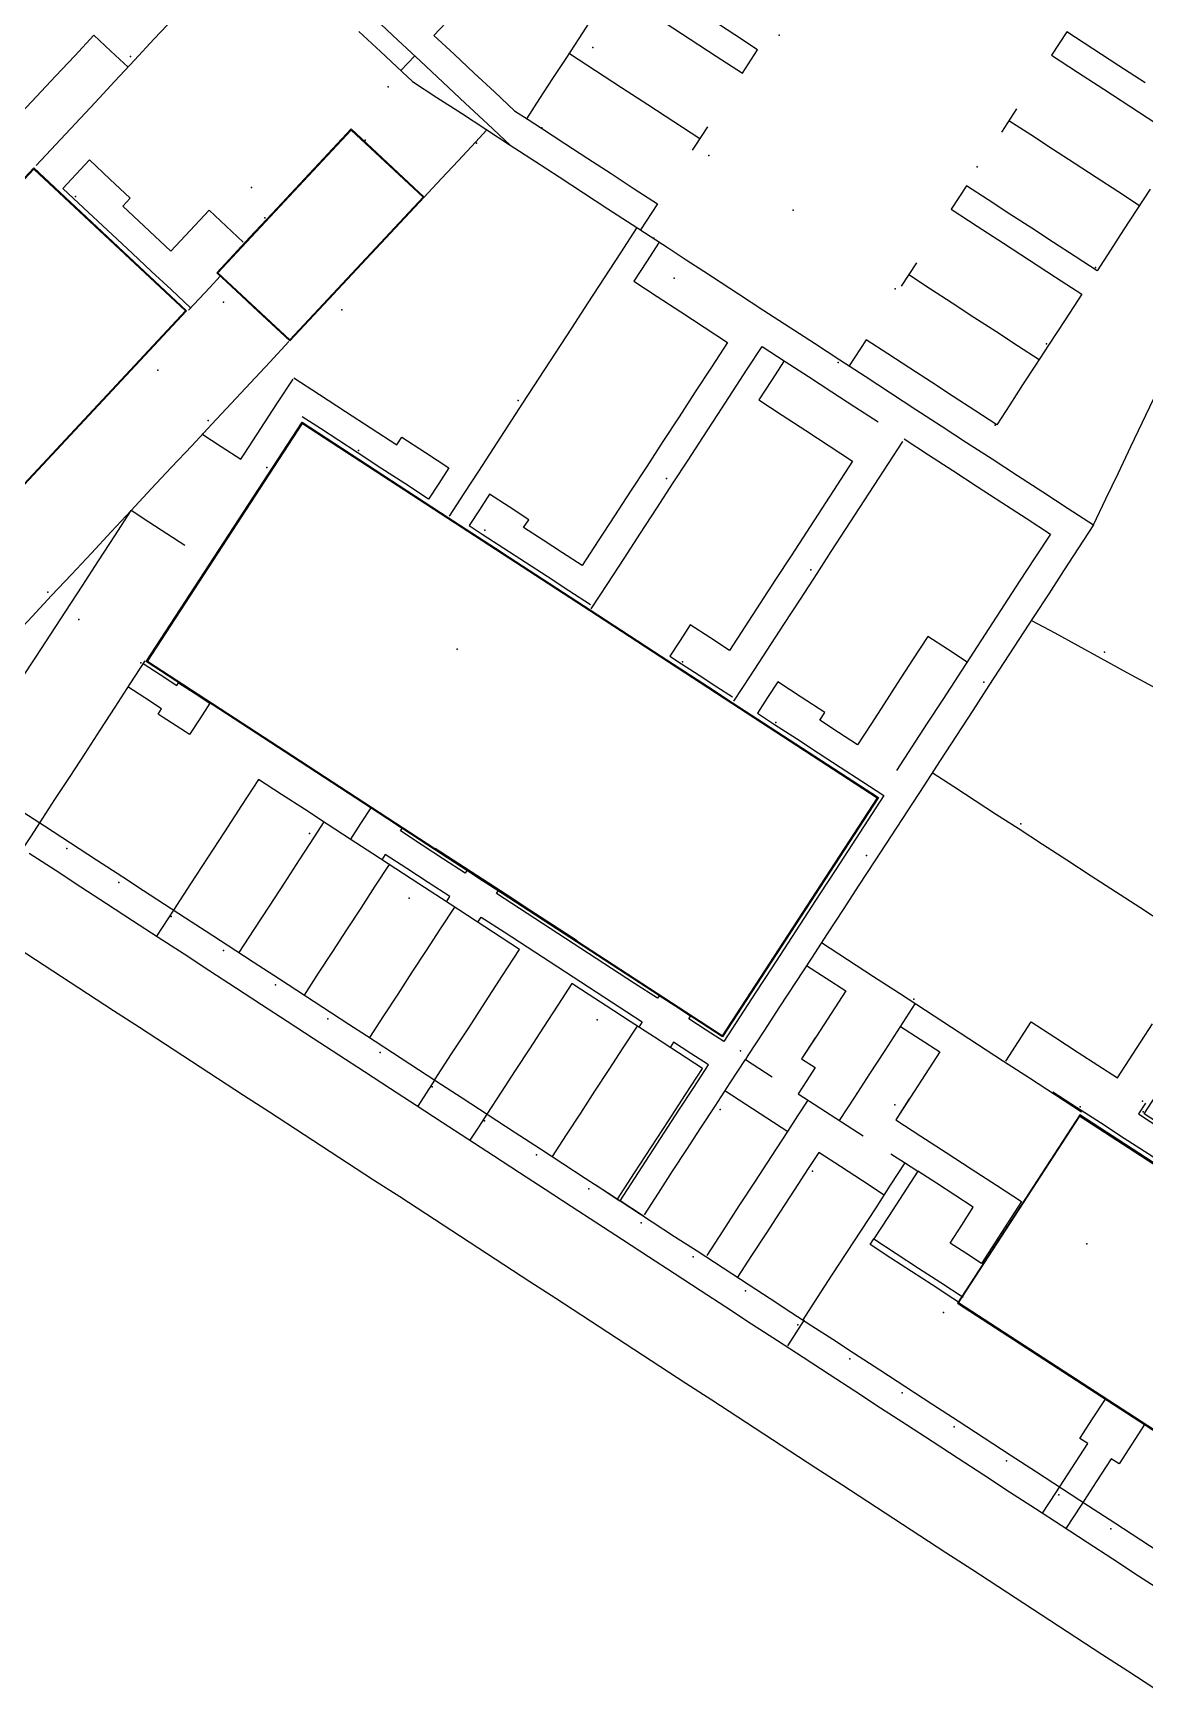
# Model space of a CAD drawing. Extents: x 0 to 368707, y -1 to 358204.
# Drawn here: x 368353 to 368388.7, y 357670.7 to 357723.8 of the extents above; entities that cross this region are included whole.
import ezdxf

# ---------------------------------------------------------------- set-up
doc = ezdxf.new("R2010")
doc.units = 0
doc.header["$MEASUREMENT"] = 0
for name, color, linetype in [('3D_LINES', 3, 'Continuous'), ('3D_Points', 1, 'Continuous'), ('PLOTS EXTERNAL LEVEL', 6, 'Continuous'), ('PLOTS FFL', 5, 'Continuous')]:
    doc.layers.add(name, color=color, linetype=linetype)

msp = doc.modelspace()

# ---------------------------------------------------------------- linework, layer by layer
at = {"layer": '3D_LINES'}
for points in [[(368371.845, 357730.141, 53.913), (368371.221, 357729.474, 53.92), (368370.597, 357728.806, 53.91), (368369.973, 357728.139, 53.949), (368369.349, 357727.471, 53.965), (368368.769, 357726.851, 53.959), (368368.189, 357726.231, 53.991), (368367.609, 357725.61, 54), (368367.03, 357724.99, 53.986), (368366.45, 357724.37, 54.044), (368365.87, 357723.75, 54.058)], [(368353.096, 357719.572, 54.246), (368353.728, 357720.248, 54.198), (368354.36, 357720.924, 54.167), (368354.992, 357721.6, 54.177), (368355.624, 357722.276, 54.179), (368356.256, 357722.951, 54.053), (368356.893, 357723.633, 54.03), (368357.53, 357724.315, 53.994), (368358.168, 357724.996, 54.024), (368358.805, 357725.678, 54.006), (368359.442, 357726.359, 54.007), (368360.079, 357727.041, 53.97)], [(368356.05, 357722.731, 54.04), (368355.502, 357723.243, 54.003), (368354.954, 357723.756, 54.004), (368354.34, 357723.098, 54.05), (368353.725, 357722.441, 54.071), (368353.11, 357721.783, 54.087), (368352.496, 357721.126, 54.079), (368351.889, 357721.693, 54.073), (368351.282, 357722.261, 54.075), (368350.675, 357722.828, 54.027), (368350.88, 357723.047, 54.028), (368350.222, 357723.662, 54.028), (368349.565, 357724.277, 54.031)], [(368368.32, 357720.227, 54.151), (368367.598, 357720.901, 54.147), (368366.877, 357721.576, 54.145), (368366.156, 357722.25, 54.106), (368365.434, 357722.925, 54.055), (368364.713, 357723.599, 54.045), (368363.991, 357724.273, 54.028)], [(368368.852, 357721.073, 54.153), (368369.272, 357721.718, 54.137), (368369.692, 357722.363, 54.143), (368370.112, 357723.007, 54.085), (368370.532, 357723.652, 54.053), (368371.057, 357724.457, 54.028)], [(368373.257, 357724.171, 54.009), (368374.095, 357723.625, 53.98), (368374.933, 357723.08, 53.841), (368375.771, 357722.534, 53.854), (368376.262, 357723.288, 53.813), (368375.526, 357723.768, 53.859), (368374.79, 357724.247, 53.905)], [(368363.464, 357723.876, 54.053), (368364.158, 357723.227, 54.138), (368364.853, 357722.579, 54.179), (368365.183, 357722.27, 54.155), (368365.967, 357721.759, 54.12), (368366.75, 357721.249, 54.143), (368367.534, 357720.739, 54.143), (368368.318, 357720.228, 54.152), (368369.101, 357719.718, 54.138), (368369.885, 357719.208, 54.118), (368370.669, 357718.697, 54.059), (368371.452, 357718.187, 54.012), (368372.236, 357717.677, 53.987), (368372.813, 357717.301, 53.991), (368373.391, 357716.925, 53.983), (368373.968, 357716.548, 53.976), (368374.529, 357716.183, 53.972), (368375.091, 357715.818, 53.966), (368375.652, 357715.452, 53.925), (368376.464, 357714.924, 53.798), (368377.276, 357714.395, 53.771), (368378.087, 357713.866, 53.775), (368378.899, 357713.337, 53.775), (368379.714, 357712.807, 53.776), (368380.528, 357712.277, 53.793), (368381.342, 357711.746, 53.927), (368382.156, 357711.216, 53.948), (368382.971, 357710.686, 53.973), (368383.785, 357710.156, 53.984), (368384.599, 357709.625, 54.116), (368385.413, 357709.095, 54.118), (368386.228, 357708.565, 54.194), (368387.042, 357708.035, 54.399), (368387.442, 357708.873, 54.22), (368387.841, 357709.711, 54.16), (368388.241, 357710.549, 54.409), (368388.603, 357711.309, 54.397), (368388.965, 357712.069, 54.402)], [(368365.87, 357723.75, 54.057), (368366.517, 357723.144, 54.053), (368367.164, 357722.539, 54.052), (368367.811, 357721.934, 54.131), (368368.459, 357721.329, 54.146), (368368.891, 357721.047, 54.154), (368369.323, 357720.766, 54.138), (368370.067, 357720.282, 54.135), (368370.811, 357719.797, 54.072), (368371.555, 357719.313, 54.033), (368372.299, 357718.828, 53.975), (368373.042, 357718.344, 53.992), (368372.497, 357717.506, 53.99)], [(368388.699, 357722.23, 53.59), (368387.861, 357722.775, 53.584), (368387.023, 357723.321, 53.582), (368386.185, 357723.867, 53.551), (368385.694, 357723.112, 53.554), (368386.532, 357722.567, 53.57), (368387.37, 357722.021, 53.57), (368388.208, 357721.475, 53.61), (368389.046, 357720.93, 53.637)], [(368370.217, 357723.168, 54.084), (368371.055, 357722.622, 54.117), (368371.893, 357722.076, 54.112), (368372.731, 357721.53, 54.039), (368373.569, 357720.985, 54.016), (368374.407, 357720.439, 53.962)], [(368365.255, 357723.092, 54.059), (368364.811, 357722.617, 54.179)], [(368384.576, 357721.395, 53.575), (368384.085, 357720.64, 53.582)], [(368361.24, 357713.943, 54.284), (368361.877, 357714.625, 54.278), (368362.514, 357715.307, 54.265), (368363.122, 357715.957, 54.268), (368363.73, 357716.607, 54.258), (368364.338, 357717.258, 54.245), (368364.946, 357717.908, 54.186), (368365.554, 357718.558, 54.224), (368364.914, 357719.157, 54.182), (368364.273, 357719.756, 54.184), (368363.632, 357720.355, 54.188), (368363.213, 357720.747, 54.167), (368362.534, 357720.021, 54.17), (368361.856, 357719.295, 54.219), (368361.177, 357718.569, 54.233), (368360.498, 357717.843, 54.254), (368359.965, 357717.273, 54.261), (368359.432, 357716.703, 54.263), (368358.899, 357716.132, 54.262)], [(368365.554, 357718.558, 54.224), (368366.104, 357719.146, 54.211), (368366.654, 357719.734, 54.15), (368367.204, 357720.322, 54.156), (368367.571, 357720.715, 54.144)], [(368374.652, 357720.816, 53.923), (368374.243, 357720.188, 53.963), (368374.161, 357720.062, 53.959)], [(368384.33, 357721.017, 53.578), (368385.028, 357720.563, 53.583), (368385.727, 357720.108, 53.64), (368386.425, 357719.653, 53.66), (368387.123, 357719.198, 53.681), (368387.822, 357718.744, 53.711), (368388.52, 357718.289, 53.697)], [(368359.75, 357717.116, 54.262), (368359.202, 357717.628, 54.258), (368358.654, 357718.14, 54.234), (368358.04, 357717.483, 54.252), (368357.425, 357716.825, 54.273), (368356.911, 357717.306, 54.221), (368356.398, 357717.786, 54.231), (368355.884, 357718.266, 54.246), (368356.123, 357718.522, 54.242), (368355.466, 357719.136, 54.228), (368354.808, 357719.751, 54.213), (368354.381, 357719.295, 54.219), (368353.955, 357718.838, 54.259), (368354.302, 357718.513, 54.242), (368354.928, 357717.928, 54.179), (368355.554, 357717.343, 54.243), (368356.179, 357716.758, 54.264), (368356.805, 357716.173, 54.274), (368357.43, 357715.589, 54.263), (368358.056, 357715.004, 54.261)], [(368388.864, 357718.818, 53.685), (368388.437, 357718.162, 53.696), (368388.01, 357717.506, 53.817), (368387.583, 357716.85, 53.825), (368387.156, 357716.194, 53.815), (368386.457, 357716.649, 53.851), (368385.759, 357717.104, 53.833), (368385.061, 357717.558, 53.811), (368384.362, 357718.013, 53.661), (368383.664, 357718.468, 53.638), (368382.966, 357718.923, 53.652), (368382.475, 357718.168, 53.658), (368383.313, 357717.623, 53.642), (368384.151, 357717.077, 53.661), (368384.989, 357716.531, 53.839), (368385.827, 357715.986, 53.862), (368386.665, 357715.44, 53.879), (368386.132, 357714.623, 53.944), (368385.6, 357713.805, 53.966), (368385.184, 357713.166, 53.969), (368384.768, 357712.528, 53.968), (368384.352, 357711.889, 53.991), (368383.936, 357711.25, 53.994), (368383.238, 357711.705, 53.972), (368382.539, 357712.159, 53.966), (368381.841, 357712.614, 53.905), (368381.143, 357713.069, 53.777), (368380.444, 357713.524, 53.774), (368379.746, 357713.978, 53.765), (368379.2, 357713.141, 53.756)], [(368372.388, 357717.578, 53.988), (368371.863, 357716.773, 53.989), (368371.339, 357715.967, 54.016), (368370.815, 357715.162, 54.024), (368370.29, 357714.357, 54.044), (368369.766, 357713.552, 54.06), (368369.242, 357712.747, 54.136), (368368.717, 357711.941, 54.143), (368368.245, 357711.217, 54.171), (368367.774, 357710.492, 54.167), (368367.302, 357709.767, 54.166), (368366.83, 357709.043, 54.163), (368366.358, 357708.318, 54.161)], [(368373.101, 357717.113, 53.989), (368372.692, 357716.485, 53.984), (368372.282, 357715.856, 53.992), (368373.036, 357715.365, 53.991), (368373.791, 357714.874, 53.976), (368374.542, 357714.385, 53.98), (368375.294, 357713.895, 53.936), (368374.776, 357713.099, 54.02), (368374.257, 357712.303, 54.035), (368373.739, 357711.507, 54.058), (368373.22, 357710.711, 54.184), (368372.702, 357709.915, 54.177), (368372.184, 357709.119, 54.21), (368371.665, 357708.323, 54.209), (368371.147, 357707.526, 54.222), (368370.628, 357706.73, 54.231), (368370.002, 357707.138, 54.24), (368369.376, 357707.546, 54.246), (368368.75, 357707.953, 54.18), (368368.914, 357708.205, 54.185), (368368.285, 357708.615, 54.196), (368367.655, 357709.024, 54.19), (368367.328, 357708.522, 54.18), (368367.001, 357708.019, 54.182), (368367.422, 357707.744, 54.196), (368368.116, 357707.292, 54.187), (368368.81, 357706.841, 54.183), (368369.504, 357706.389, 54.243), (368370.197, 357705.937, 54.236), (368370.891, 357705.485, 54.231)], [(368381.356, 357716.451, 53.69), (368380.865, 357715.696, 53.708)], [(368358.671, 357715.661, 54.264), (368359.012, 357716.026, 54.265), (368358.671, 357715.661, 54.264)], [(368359.049, 357715.992, 54.265), (368359.488, 357715.581, 54.285), (368360.072, 357715.035, 54.293), (368360.656, 357714.489, 54.288), (368361.24, 357713.943, 54.283)], [(368381.11, 357716.073, 53.687), (368381.809, 357715.619, 53.711), (368382.507, 357715.164, 53.712), (368383.205, 357714.709, 53.919), (368383.904, 357714.254, 53.946), (368384.602, 357713.8, 53.974), (368385.3, 357713.345, 53.968)], [(368358.671, 357715.661, 54.264), (368358.329, 357715.296, 54.271), (368357.988, 357714.931, 54.256)], [(368357.872, 357707.377, 54.294), (368357.297, 357707.75, 54.298), (368356.723, 357708.124, 54.298), (368356.149, 357708.498, 54.301), (368356.797, 357709.192, 54.299), (368357.446, 357709.885, 54.301), (368358.094, 357710.578, 54.31), (368358.742, 357711.272, 54.289), (368359.361, 357711.934, 54.283), (368359.98, 357712.596, 54.283), (368360.599, 357713.257, 54.274), (368361.217, 357713.919, 54.284)], [(368370.921, 357705.347, 54.23), (368371.447, 357706.154, 54.169), (368371.973, 357706.962, 54.159), (368372.499, 357707.77, 54.159), (368373.025, 357708.578, 54.153), (368373.551, 357709.385, 54.136), (368374.026, 357710.116, 54.123), (368374.502, 357710.846, 54.033), (368374.978, 357711.577, 54.028), (368375.453, 357712.307, 54.017), (368375.929, 357713.038, 53.881), (368376.405, 357713.768, 53.811), (368377.15, 357713.283, 53.787), (368377.895, 357712.798, 53.79), (368378.64, 357712.313, 53.786), (368379.385, 357711.828, 53.789), (368380.13, 357711.343, 53.812)], [(368377.118, 357713.304, 53.787), (368376.709, 357712.676, 53.863), (368376.299, 357712.047, 53.94), (368377.053, 357711.556, 53.986), (368377.808, 357711.065, 53.989), (368378.559, 357710.575, 54.009), (368379.311, 357710.086, 53.937), (368378.817, 357709.326, 54.018), (368378.322, 357708.567, 54.066), (368377.828, 357707.808, 54.145), (368377.333, 357707.048, 54.148), (368376.838, 357706.289, 54.131), (368376.344, 357705.529, 54.146), (368375.849, 357704.77, 54.14), (368375.355, 357704.01, 54.133), (368374.725, 357704.42, 54.14), (368374.096, 357704.83, 54.167), (368373.769, 357704.327, 54.168), (368373.441, 357703.824, 54.17), (368373.813, 357703.583, 54.161), (368374.381, 357703.212, 54.178), (368374.95, 357702.842, 54.176), (368375.454, 357702.514, 54.18)], [(368358.415, 357710.96, 54.304), (368359.044, 357710.551, 54.29), (368359.672, 357710.142, 54.299), (368359.798, 357710.335, 54.299), (368360.314, 357711.128, 54.284), (368360.831, 357711.921, 54.286), (368361.348, 357712.714, 54.284)], [(368361.375, 357712.756, 54.283), (368362.201, 357712.218, 54.282), (368363.027, 357711.68, 54.274), (368363.853, 357711.143, 54.255), (368364.679, 357710.605, 54.253), (368364.843, 357710.856, 54.251), (368365.597, 357710.365, 54.218), (368366.351, 357709.874, 54.228), (368366.024, 357709.371, 54.235), (368365.696, 357708.868, 54.237), (368364.932, 357709.366, 54.235), (368364.168, 357709.863, 54.266), (368363.404, 357710.361, 54.26), (368362.816, 357710.744, 54.291), (368362.227, 357711.128, 54.288), (368361.638, 357711.511, 54.288)], [(368380.913, 357710.713, 53.926), (368380.454, 357710.008, 53.876), (368379.994, 357709.302, 54.009), (368379.534, 357708.596, 54.019), (368379.075, 357707.89, 54.058), (368378.615, 357707.185, 54.144), (368378.156, 357706.479, 54.152), (368377.621, 357705.658, 54.159), (368377.087, 357704.838, 54.141), (368376.552, 357704.017, 54.143), (368376.018, 357703.196, 54.167), (368375.483, 357702.375, 54.179)], [(368380.968, 357710.797, 53.926), (368381.749, 357710.288, 53.936), (368382.531, 357709.779, 53.947), (368383.313, 357709.27, 54.009), (368384.095, 357708.761, 54.102), (368384.877, 357708.252, 54.167), (368385.658, 357707.742, 54.169), (368385.164, 357706.984, 54.373), (368384.671, 357706.226, 54.393), (368384.177, 357705.467, 54.399), (368383.683, 357704.709, 54.455), (368383.189, 357703.951, 54.467), (368382.695, 357703.192, 54.465), (368382.201, 357702.434, 54.468), (368381.707, 357701.675, 54.472), (368381.214, 357700.917, 54.46), (368380.72, 357700.159, 54.429)], [(368350.697, 357700.115, 54.182), (368351.176, 357700.851, 54.194), (368351.655, 357701.587, 54.197), (368352.135, 357702.324, 54.192), (368352.614, 357703.06, 54.203), (368353.093, 357703.796, 54.212), (368353.572, 357704.532, 54.236), (368354.052, 357705.268, 54.252), (368354.577, 357706.075, 54.269), (368355.103, 357706.881, 54.298), (368355.628, 357707.688, 54.29), (368356.154, 357708.495, 54.301), (368355.514, 357707.813, 54.289), (368354.875, 357707.131, 54.304), (368354.236, 357706.449, 54.272), (368353.596, 357705.767, 54.252), (368352.97, 357705.098, 54.244), (368352.344, 357704.428, 54.224), (368351.718, 357703.759, 54.205), (368351.092, 357703.089, 54.197), (368350.467, 357702.42, 54.192), (368349.841, 357701.75, 54.186), (368349.215, 357701.081, 54.128)], [(368366.331, 357708.276, 54.16), (368367.09, 357707.781, 54.188), (368367.85, 357707.287, 54.177), (368368.609, 357706.792, 54.163), (368369.369, 357706.297, 54.244), (368370.129, 357705.803, 54.236), (368370.888, 357705.308, 54.233), (368371.648, 357704.813, 54.17), (368372.408, 357704.319, 54.14), (368373.167, 357703.824, 54.169), (368373.927, 357703.329, 54.172), (368374.686, 357702.835, 54.177), (368375.446, 357702.34, 54.181)], [(368387.042, 357708.035, 54.399), (368386.563, 357707.299, 54.397), (368386.084, 357706.563, 54.478), (368385.605, 357705.828, 54.484), (368385.125, 357705.092, 54.409), (368384.646, 357704.356, 54.488), (368384.167, 357703.62, 54.46), (368383.688, 357702.885, 54.447), (368383.164, 357702.08, 54.469), (368382.64, 357701.275, 54.467), (368382.116, 357700.471, 54.459), (368381.592, 357699.666, 54.453), (368381.068, 357698.862, 54.427), (368380.544, 357698.057, 54.428), (368380.02, 357697.253, 54.416), (368379.512, 357696.471, 54.418), (368379.003, 357695.69, 54.418), (368378.494, 357694.908, 54.475), (368377.985, 357694.127, 54.489), (368377.476, 357693.346, 54.492), (368376.967, 357692.564, 54.453), (368376.459, 357691.783, 54.462), (368375.95, 357691.002, 54.446), (368375.871, 357690.881, 54.439), (368376.299, 357690.604, 54.446), (368376.726, 357690.326, 54.447)], [(368395.656, 357699.188, 54.421), (368394.819, 357699.644, 54.444), (368393.982, 357700.1, 54.407), (368393.145, 357700.557, 54.423), (368392.308, 357701.013, 54.43), (368391.471, 357701.469, 54.435), (368390.634, 357701.925, 54.448), (368389.798, 357702.381, 54.5), (368388.961, 357702.838, 54.481), (368388.124, 357703.294, 54.492), (368387.287, 357703.75, 54.496), (368386.547, 357704.153, 54.494), (368385.807, 357704.557, 54.513), (368385.067, 357704.96, 54.406)], [(368382.984, 357703.636, 54.474), (368382.356, 357704.046, 54.472), (368381.727, 357704.455, 54.43), (368381.236, 357703.701, 54.429), (368380.745, 357702.947, 54.431), (368380.318, 357702.29, 54.43), (368379.89, 357701.634, 54.428), (368379.463, 357700.977, 54.403), (368378.858, 357701.371, 54.393), (368378.253, 357701.765, 54.248), (368378.417, 357702.016, 54.25), (368377.663, 357702.507, 54.244), (368376.909, 357702.998, 54.249), (368376.581, 357702.496, 54.257), (368376.254, 357701.993, 54.253), (368376.805, 357701.634, 54.233), (368377.507, 357701.177, 54.248), (368378.208, 357700.72, 54.384), (368378.909, 357700.264, 54.451), (368379.611, 357699.807, 54.424), (368380.312, 357699.35, 54.427), (368379.798, 357698.561, 54.417), (368379.284, 357697.771, 54.428), (368378.77, 357696.982, 54.396), (368378.256, 357696.192, 54.402), (368377.742, 357695.403, 54.486), (368377.228, 357694.614, 54.487), (368376.714, 357693.824, 54.487), (368376.2, 357693.035, 54.451), (368375.686, 357692.246, 54.468), (368375.172, 357691.456, 54.452), (368374.61, 357691.822, 54.461), (368374.049, 357692.187, 54.464), (368374.103, 357692.271, 54.461), (368373.601, 357692.599, 54.506), (368373.098, 357692.926, 54.48), (368373.043, 357692.842, 54.479), (368372.306, 357693.323, 54.479), (368371.568, 357693.803, 54.505), (368370.83, 357694.284, 54.508), (368370.092, 357694.764, 54.477), (368369.355, 357695.244, 54.461), (368368.617, 357695.725, 54.446), (368367.879, 357696.205, 54.47), (368367.934, 357696.289, 54.472), (368367.431, 357696.616, 54.47), (368366.928, 357696.944, 54.462), (368366.874, 357696.86, 54.462), (368366.181, 357697.311, 54.434), (368365.488, 357697.762, 54.434), (368364.796, 357698.213, 54.429), (368364.85, 357698.297, 54.431), (368364.347, 357698.625, 54.424), (368363.845, 357698.952, 54.423), (368363.517, 357698.449, 54.427), (368363.19, 357697.946, 54.427)], [(368356.594, 357703.674, 54.256), (368356.111, 357702.932, 54.222), (368355.627, 357702.189, 54.219), (368355.144, 357701.447, 54.224), (368354.661, 357700.705, 54.217), (368354.177, 357699.963, 54.226), (368353.694, 357699.221, 54.209), (368353.211, 357698.478, 54.216)], [(368356.539, 357703.59, 54.249), (368357.08, 357703.238, 54.246), (368357.62, 357702.886, 54.235), (368357.675, 357702.97, 54.233), (368358.178, 357702.642, 54.227), (368358.68, 357702.315, 54.28), (368358.353, 357701.812, 54.277), (368358.026, 357701.309, 54.395), (368357.9, 357701.391, 54.274), (368357.146, 357701.882, 54.216), (368357.02, 357701.964, 54.217), (368357.129, 357702.132, 54.222), (368356.589, 357702.484, 54.224), (368356.048, 357702.836, 54.219)], [(368365.893, 357690.219, 54.432), (368366.439, 357691.057, 54.445), (368366.985, 357691.895, 54.44), (368367.53, 357692.733, 54.439), (368368.076, 357693.571, 54.44), (368368.622, 357694.409, 54.452), (368367.784, 357694.955, 54.476), (368366.946, 357695.5, 54.465), (368366.108, 357696.046, 54.461), (368365.38, 357696.52, 54.425), (368364.646, 357696.998, 54.424), (368363.912, 357697.476, 54.424), (368363.178, 357697.954, 54.427), (368362.444, 357698.432, 54.428), (368361.71, 357698.91, 54.405), (368360.976, 357699.388, 54.424), (368360.242, 357699.866, 54.411), (368359.696, 357699.028, 54.417), (368359.151, 357698.19, 54.39), (368358.605, 357697.352, 54.362), (368358.059, 357696.514, 54.338), (368357.514, 357695.676, 54.296)], [(368381.868, 357700.086, 54.456), (368382.556, 357699.639, 54.455), (368383.243, 357699.193, 54.47), (368383.931, 357698.747, 54.473), (368384.619, 357698.3, 54.433), (368385.401, 357697.793, 54.436), (368386.183, 357697.285, 54.431), (368386.964, 357696.778, 54.404), (368387.746, 357696.27, 54.406), (368388.528, 357695.763, 54.406), (368389.31, 357695.255, 54.402), (368390.092, 357694.748, 54.407), (368390.874, 357694.24, 54.422), (368391.656, 357693.733, 54.426)], [(368352.528, 357698.923, 54.203), (368353.366, 357698.377, 54.214), (368354.204, 357697.831, 54.246), (368355.042, 357697.286, 54.328), (368355.88, 357696.74, 54.291), (368356.55, 357696.303, 54.317), (368357.221, 357695.867, 54.305), (368357.891, 357695.43, 54.298), (368358.562, 357694.994, 54.304), (368359.232, 357694.557, 54.325), (368360.07, 357694.011, 54.36), (368360.908, 357693.466, 54.365), (368361.467, 357693.102, 54.359), (368362.025, 357692.738, 54.373), (368362.584, 357692.374, 54.388), (368363.142, 357692.01, 54.379), (368363.701, 357691.647, 54.392), (368364.26, 357691.283, 54.399), (368365.098, 357690.737, 54.414), (368365.936, 357690.191, 54.425), (368366.774, 357689.646, 54.441), (368367.612, 357689.1, 54.459), (368368.45, 357688.554, 54.446), (368369.288, 357688.009, 54.499), (368370.006, 357687.541, 54.499), (368370.724, 357687.073, 54.514), (368371.442, 357686.605, 54.526), (368372.161, 357686.138, 54.535), (368372.879, 357685.67, 54.55), (368373.597, 357685.202, 54.545), (368374.316, 357684.734, 54.553), (368374.874, 357684.371, 54.545), (368375.433, 357684.007, 54.596), (368375.991, 357683.643, 54.606), (368376.662, 357683.206, 54.608), (368377.332, 357682.77, 54.628), (368378.003, 357682.333, 54.627), (368378.673, 357681.897, 54.628), (368379.343, 357681.46, 54.63), (368380.181, 357680.914, 54.642), (368381.019, 357680.369, 54.65), (368381.857, 357679.823, 54.651), (368382.695, 357679.277, 54.653), (368383.254, 357678.914, 54.646), (368383.813, 357678.55, 54.643), (368384.371, 357678.186, 54.645), (368385.209, 357677.64, 54.644), (368386.047, 357677.095, 54.648), (368386.885, 357676.549, 54.639), (368387.723, 357676.003, 54.645), (368388.561, 357675.457, 54.633), (368389.399, 357674.912, 54.623)], [(368353.211, 357698.478, 54.216), (368352.938, 357698.059, 54.198), (368352.665, 357697.64, 54.179)], [(368362.337, 357698.502, 54.426), (368362.028, 357698.028, 54.408), (368361.544, 357697.285, 54.388), (368361.06, 357696.541, 54.375), (368360.576, 357695.798, 54.359), (368360.092, 357695.055, 54.363), (368359.609, 357694.312, 54.332)], [(368365.911, 357697.666, 54.43), (368366.671, 357697.171, 54.464), (368367.431, 357696.676, 54.461), (368368.19, 357696.182, 54.471), (368368.95, 357695.687, 54.446), (368369.71, 357695.192, 54.474), (368370.469, 357694.698, 54.482)], [(368352.879, 357697.501, 54.18), (368353.707, 357696.962, 54.234), (368354.535, 357696.422, 54.312), (368355.364, 357695.883, 54.294), (368356.192, 357695.343, 54.307), (368357.02, 357694.804, 54.305), (368357.848, 357694.265, 54.312), (368358.677, 357693.725, 54.331), (368359.505, 357693.186, 54.33), (368360.333, 357692.647, 54.355), (368361.161, 357692.107, 54.372), (368361.989, 357691.568, 54.382), (368362.818, 357691.029, 54.385), (368363.646, 357690.489, 54.402), (368364.474, 357689.95, 54.416), (368365.302, 357689.411, 54.423), (368366.13, 357688.871, 54.423), (368366.959, 357688.332, 54.437), (368367.787, 357687.793, 54.475), (368368.615, 357687.253, 54.472), (368369.443, 357686.714, 54.493), (368370.272, 357686.175, 54.498), (368371.1, 357685.635, 54.503), (368371.928, 357685.096, 54.511), (368372.756, 357684.557, 54.517), (368373.584, 357684.017, 54.53), (368374.413, 357683.478, 54.521), (368375.241, 357682.939, 54.6), (368376.069, 357682.399, 54.601), (368376.897, 357681.86, 54.621), (368377.725, 357681.32, 54.62), (368378.554, 357680.781, 54.636), (368379.382, 357680.242, 54.642), (368380.21, 357679.702, 54.654), (368381.038, 357679.163, 54.648), (368381.866, 357678.624, 54.65), (368382.695, 357678.084, 54.643), (368383.523, 357677.545, 54.646), (368384.351, 357677.006, 54.639), (368385.179, 357676.466, 54.642), (368386.008, 357675.927, 54.645), (368386.836, 357675.388, 54.648), (368387.664, 357674.848, 54.65), (368388.492, 357674.309, 54.635), (368389.32, 357673.77, 54.63)], [(368364.432, 357697.137, 54.425), (368363.977, 357696.439, 54.41), (368363.522, 357695.741, 54.407), (368363.068, 357695.043, 54.394), (368362.613, 357694.344, 54.381), (368362.158, 357693.646, 54.377), (368361.703, 357692.948, 54.364)], [(368366.273, 357695.938, 54.457), (368366.383, 357696.106, 54.457), (368365.69, 357696.557, 54.449), (368364.997, 357697.008, 54.428), (368364.304, 357697.459, 54.43), (368364.195, 357697.292, 54.429)], [(368357.514, 357695.676, 54.296), (368356.968, 357694.838, 54.305)], [(368366.527, 357695.773, 54.454), (368366.072, 357695.075, 54.448), (368365.617, 357694.377, 54.449), (368365.163, 357693.678, 54.446), (368364.708, 357692.98, 54.421), (368364.253, 357692.282, 54.421), (368363.798, 357691.583, 54.396)], [(368367.279, 357695.283, 54.462), (368367.388, 357695.451, 54.466), (368368.126, 357694.971, 54.466), (368368.864, 357694.49, 54.454), (368369.601, 357694.01, 54.472), (368370.339, 357693.529, 54.502), (368371.077, 357693.049, 54.499), (368371.814, 357692.569, 54.474), (368372.552, 357692.088, 54.482), (368372.443, 357691.921, 54.482)], [(368352.247, 357694.631, 54.278), (368353.081, 357694.087, 54.285), (368353.916, 357693.544, 54.317), (368354.751, 357693, 54.32), (368355.586, 357692.456, 54.317), (368356.421, 357691.913, 54.317), (368357.256, 357691.369, 54.339), (368358.091, 357690.825, 54.357), (368358.926, 357690.282, 54.352), (368359.76, 357689.738, 54.362), (368360.595, 357689.194, 54.366), (368361.43, 357688.65, 54.369), (368362.265, 357688.107, 54.363), (368363.1, 357687.563, 54.38), (368363.935, 357687.019, 54.385), (368364.77, 357686.476, 54.424), (368365.605, 357685.932, 54.432), (368366.44, 357685.388, 54.438), (368367.274, 357684.845, 54.448), (368368.109, 357684.301, 54.461), (368368.944, 357683.757, 54.46), (368369.779, 357683.214, 54.478), (368370.614, 357682.67, 54.483), (368371.449, 357682.126, 54.496), (368372.284, 357681.583, 54.573), (368373.119, 357681.039, 54.574), (368373.953, 357680.495, 54.572), (368374.788, 357679.951, 54.583), (368375.623, 357679.408, 54.587), (368376.458, 357678.864, 54.586), (368377.293, 357678.32, 54.618), (368378.128, 357677.777, 54.627), (368378.963, 357677.233, 54.629), (368379.798, 357676.689, 54.631), (368380.632, 357676.146, 54.627), (368381.467, 357675.602, 54.621), (368382.302, 357675.058, 54.614), (368383.137, 357674.515, 54.628), (368383.972, 357673.971, 54.628), (368384.807, 357673.427, 54.633), (368385.642, 357672.884, 54.627), (368386.477, 357672.34, 54.614), (368387.311, 357671.796, 54.605), (368388.146, 357671.252, 54.597), (368388.981, 357670.709, 54.588)], [(368386.657, 357689.187, 54.393), (368385.822, 357689.73, 54.4), (368384.987, 357690.274, 54.407), (368384.152, 357690.818, 54.448), (368383.317, 357691.361, 54.464), (368382.482, 357691.905, 54.464), (368381.647, 357692.449, 54.463), (368380.813, 357692.992, 54.465), (368379.978, 357693.536, 54.469), (368379.143, 357694.08, 54.486), (368378.308, 357694.623, 54.492)], [(368377.834, 357693.9, 54.49), (368378.462, 357693.492, 54.486), (368379.09, 357693.084, 54.491), (368378.618, 357692.357, 54.492), (368378.146, 357691.63, 54.492), (368377.674, 357690.903, 54.467)], [(368371.759, 357686.399, 54.53), (368372.305, 357687.237, 54.529), (368372.851, 357688.075, 54.535), (368373.396, 357688.913, 54.51), (368373.942, 357689.751, 54.457), (368374.488, 357690.589, 54.445), (368373.716, 357691.091, 54.459), (368372.945, 357691.594, 54.509), (368372.173, 357692.096, 54.481), (368371.402, 357692.599, 54.475), (368370.85, 357692.958, 54.502), (368370.298, 357693.318, 54.499), (368369.843, 357692.619, 54.505), (368369.388, 357691.921, 54.5), (368368.934, 357691.223, 54.495), (368368.479, 357690.524, 54.493), (368368.024, 357689.826, 54.458), (368367.569, 357689.128, 54.458)], [(368378.89, 357688.922, 54.482), (368379.376, 357689.67, 54.443), (368379.863, 357690.417, 54.461), (368380.35, 357691.165, 54.466), (368380.837, 357691.912, 54.466), (368381.323, 357692.66, 54.464)], [(368372.393, 357691.953, 54.482), (368371.938, 357691.255, 54.484), (368371.483, 357690.557, 54.49), (368371.028, 357689.858, 54.485), (368370.574, 357689.16, 54.478), (368370.119, 357688.462, 54.476), (368369.664, 357687.763, 54.499)], [(368380.852, 357691.941, 54.464), (368381.48, 357691.533, 54.463), (368382.108, 357691.125, 54.466), (368381.636, 357690.398, 54.461), (368381.164, 357689.671, 54.461), (368380.692, 357688.944, 54.435)], [(368384.225, 357690.825, 54.449), (368384.633, 357691.454, 54.44), (368385.041, 357692.083, 54.44), (368385.796, 357691.593, 54.425), (368386.551, 357691.103, 54.378), (368387.18, 357690.695, 54.379), (368387.809, 357690.286, 54.361), (368388.186, 357690.866, 54.356), (368388.562, 357691.445, 54.363), (368388.938, 357692.025, 54.401)], [(368372.597, 357685.853, 54.544), (368371.843, 357686.345, 54.535), (368372.316, 357687.071, 54.533), (368372.789, 357687.797, 54.54), (368373.262, 357688.523, 54.536), (368373.735, 357689.25, 54.506), (368374.208, 357689.976, 54.449), (368374.681, 357690.702, 54.444), (368374.119, 357691.068, 54.458), (368373.558, 357691.433, 54.464), (368373.449, 357691.266, 54.464)], [(368378.11, 357691.574, 54.489), (368377.674, 357690.903, 54.467), (368378.109, 357690.621, 54.49), (368377.837, 357690.201, 54.477), (368377.564, 357689.781, 54.466)], [(368372.624, 357685.895, 54.544), (368373.079, 357686.593, 54.545), (368373.533, 357687.29, 54.543), (368373.987, 357687.988, 54.536), (368374.441, 357688.685, 54.53), (368374.895, 357689.382, 54.458), (368375.383, 357690.132, 54.439), (368375.871, 357690.881, 54.439)], [(368365.893, 357690.219, 54.432), (368365.348, 357689.381, 54.422)], [(368375.21, 357689.88, 54.429), (368375.883, 357689.442, 54.45), (368376.555, 357689.004, 54.494), (368377.228, 357688.566, 54.537), (368377.555, 357689.07, 54.531), (368377.882, 357689.575, 54.505)], [(368377.564, 357689.781, 54.465), (368378.257, 357689.331, 54.535), (368378.951, 357688.881, 54.482), (368379.644, 357688.432, 54.486)], [(368385.735, 357689.845, 54.399), (368386.5, 357689.348, 54.398), (368387.265, 357688.851, 54.394), (368388.031, 357688.354, 54.376), (368388.796, 357687.857, 54.377), (368389.562, 357687.36, 54.386), (368390.327, 357686.864, 54.43), (368391.093, 357686.367, 54.428), (368391.858, 357685.87, 54.393), (368392.624, 357685.373, 54.374), (368393.389, 357684.876, 54.392), (368394.155, 357684.379, 54.393), (368394.968, 357683.851, 54.401), (368395.781, 357683.324, 54.395), (368396.595, 357682.796, 54.46), (368397.408, 357682.268, 54.455), (368398.221, 357681.74, 54.472), (368399.035, 357681.212, 54.471), (368399.848, 357680.684, 54.463), (368400.662, 357680.156, 54.443), (368401.475, 357679.628, 54.442)], [(368381.128, 357689.615, 54.461), (368380.901, 357689.266, 54.448), (368380.692, 357688.944, 54.435), (368381.501, 357688.419, 54.461), (368382.31, 357687.895, 54.464), (368383.118, 357687.37, 54.464), (368383.927, 357686.845, 54.443), (368384.736, 357686.32, 54.437), (368384.306, 357685.657, 54.505), (368383.876, 357684.995, 54.513), (368383.446, 357684.332, 54.504), (368382.943, 357684.659, 54.509), (368382.439, 357684.985, 54.5), (368382.812, 357685.56, 54.514), (368383.185, 357686.134, 54.51), (368382.592, 357686.519, 54.513), (368381.999, 357686.904, 54.512), (368381.406, 357687.289, 54.487)], [(368388.715, 357689.477, 54.353), (368388.489, 357689.13, 54.356), (368389.237, 357688.644, 54.389)], [(368367.569, 357689.128, 54.458), (368367.296, 357688.709, 54.443), (368367.024, 357688.29, 54.438)], [(368374.636, 357684.586, 54.571), (368375.154, 357685.382, 54.572), (368375.672, 357686.178, 54.56), (368376.191, 357686.974, 54.553), (368376.709, 357687.77, 54.547), (368377.228, 357688.566, 54.537)], [(368380.324, 357686.527, 54.568), (368379.624, 357686.983, 54.571), (368378.923, 357687.439, 54.512), (368378.223, 357687.896, 54.535), (368377.887, 357687.38, 54.537), (368377.432, 357686.681, 54.537), (368376.978, 357685.983, 54.551), (368376.523, 357685.285, 54.552), (368376.069, 357684.587, 54.609), (368375.614, 357683.889, 54.608)], [(368380.988, 357687.56, 54.469), (368380.52, 357686.841, 54.571), (368380.051, 357686.121, 54.576), (368379.583, 357685.402, 54.582), (368379.114, 357684.683, 54.602), (368378.646, 357683.963, 54.607), (368378.177, 357683.244, 54.619), (368377.709, 357682.525, 54.626)], [(368380.541, 357687.85, 54.491), (368380.973, 357687.569, 54.473), (368381.406, 357687.289, 54.487), (368380.935, 357686.566, 54.498), (368380.464, 357685.842, 54.576), (368379.993, 357685.119, 54.58)], [(368371.043, 357686.866, 54.523), (368371.839, 357686.347, 54.535)], [(368382.746, 357683.07, 54.563), (368382.528, 357683.212, 54.573), (368381.865, 357683.643, 54.564), (368381.201, 357684.075, 54.562), (368380.538, 357684.507, 54.582), (368379.875, 357684.939, 54.585), (368379.993, 357685.119, 54.58), (368380.71, 357684.652, 54.588), (368381.428, 357684.184, 54.56), (368382.145, 357683.717, 54.571), (368382.863, 357683.25, 54.561)], [(368377.76, 357682.525, 54.628), (368377.215, 357681.687, 54.615)], [(368385.404, 357676.315, 54.644), (368385.83, 357676.972, 54.651), (368386.344, 357677.764, 54.632), (368386.858, 357678.555, 54.627), (368386.607, 357678.719, 54.623), (368387.015, 357679.348, 54.585), (368387.423, 357679.977, 54.56)], [(368388.682, 357679.16, 54.561), (368388.273, 357678.531, 54.587), (368387.865, 357677.902, 54.591), (368387.613, 357678.065, 54.6), (368387.128, 357677.318, 54.633), (368386.643, 357676.571, 54.649), (368386.158, 357675.824, 54.647)]]:
    msp.add_polyline3d(points, dxfattribs=at)
at = {"layer": '3D_Points'}
for p in [(368376.949, 357723.754, 53.8), (368370.974, 357723.365, 54.05), (368356.133, 357723.066, 53.95), (368364.4, 357722.095, 54.15), (368369.337, 357720.787, 54.15), (368363.66, 357720.384, 54.25), (368367.236, 357720.292, 54.15), (368374.693, 357719.895, 53.9), (368383.306, 357719.533, 53.65), (368354.363, 357718.578, 54.25), (368360.011, 357718.866, 54.35), (368360.442, 357717.896, 54.25), (368377.4, 357718.137, 53.8), (368372.934, 357717.245, 54), (368387.106, 357716.301, 53.8), (368373.585, 357715.96, 53.9), (368359.116, 357715.184, 54.25), (368380.673, 357715.613, 53.7), (368362.911, 357714.936, 54.25), (368385.531, 357713.85, 53.9), (368378.845, 357713.254, 53.75), (368357.003, 357713.002, 54.25), (368368.578, 357712.032, 54.2), (368358.618, 357711.388, 54.3), (368383.888, 357711.238, 54), (368363.449, 357710.429, 54.4), (368360.502, 357709.876, 54.4), (368373.339, 357709.523, 54.05), (368367.5, 357707.864, 54.4), (368377.97, 357706.6, 54.15), (368353.479, 357705.877, 54.3), (368354.469, 357704.996, 54.3), (368366.615, 357704.053, 54.5), (368356.456, 357703.609, 54.4), (368373.85, 357703.64, 54.4), (368387.397, 357703.951, 54.35), (368383.522, 357702.993, 54.35), (368376.848, 357701.699, 54.4), (368384.709, 357698.439, 54.35), (368361.876, 357698.127, 54.55), (368354.083, 357697.646, 54.241), (368379.756, 357697.425, 54.4), (368355.759, 357696.555, 54.27), (368365.078, 357696.056, 54.55), (368357.435, 357695.463, 54.298), (368359.111, 357694.372, 54.327), (368360.787, 357693.28, 54.355), (368381.272, 357692.82, 54.35), (368362.463, 357692.189, 54.383), (368371.114, 357692.156, 54.55), (368364.139, 357691.098, 54.412), (368375.709, 357691.158, 54.4), (368365.815, 357690.006, 54.44), (368375.056, 357689.278, 54.5), (368380.66, 357689.422, 54.45), (368386.612, 357689.354, 54.4), (368388.611, 357689.544, 54.35), (368388.641, 357689.198, 54.35), (368367.491, 357688.915, 54.469), (368369.167, 357687.823, 54.497), (368378.025, 357687.29, 54.5), (368370.843, 357686.732, 54.525), (368372.521, 357685.64, 54.554), (368386.828, 357684.964, 54.7), (368374.195, 357684.549, 54.582), (368375.871, 357683.458, 54.608), (368377.547, 357682.366, 54.629), (368382.229, 357682.753, 54.55), (368379.223, 357681.275, 54.645), (368380.899, 357680.184, 54.655), (368382.575, 357679.092, 54.66), (368384.251, 357678.001, 54.659), (368385.927, 357676.909, 54.653), (368387.603, 357675.818, 54.642)]:
    msp.add_point(p, dxfattribs=at)
at = {"layer": 'PLOTS EXTERNAL LEVEL'}
for points in [[(368361.24, 357713.943, 54.35), (368365.554, 357718.558, 54.35), (368363.213, 357720.747, 54.35), (368358.899, 357716.132, 54.35), (368361.24, 357713.943, 54.35)], [(368353.025, 357719.495, 54.25), (368357.93, 357714.909, 54.25), (368351.517, 357708.05, 54.25), (368346.612, 357712.636, 54.1), (368353.025, 357719.495, 54.25)], [(368375.133, 357691.602, 54.4), (368370.442, 357694.656, 54.4), (368365.884, 357697.624, 54.4), (368361.326, 357700.592, 54.4), (368356.637, 357703.648, 54.4), (368361.641, 357711.332, 54.4), (368366.331, 357708.276, 54.4), (368370.888, 357705.308, 54.4), (368375.446, 357702.34, 54.4), (368380.137, 357699.287, 54.4), (368375.133, 357691.602, 54.4)], [(368395.984, 357684.384, 54.5), (368388.67, 357689.132, 54.35), (368391.656, 357693.733, 54.35), (368394.642, 357698.333, 54.35), (368401.956, 357693.586, 54.35), (368398.97, 357688.985, 54.35), (368395.984, 357684.384, 54.5)], [(368395.646, 357683.226, 54.4), (368386.599, 357689.098, 54.4), (368382.678, 357683.057, 54.55), (368391.724, 357677.185, 54.55), (368395.646, 357683.226, 54.4)]]:
    msp.add_polyline3d(points, dxfattribs=at)
at = {"layer": 'PLOTS FFL'}
for points in [[(368361.239, 357713.979, 54.35), (368358.934, 357716.133, 54.35), (368363.214, 357720.712, 54.35), (368365.519, 357718.557, 54.35), (368361.239, 357713.979, 54.35)], [(368353.026, 357719.46, 54.4), (368357.895, 357714.908, 54.4), (368351.516, 357708.085, 54.4), (368346.647, 357712.637, 54.4), (368353.026, 357719.46, 54.4)], [(368375.126, 357691.637, 54.5), (368370.456, 357694.677, 54.5), (368365.898, 357697.645, 54.5), (368361.34, 357700.613, 54.5), (368356.671, 357703.655, 54.5), (368361.648, 357711.297, 54.5), (368366.317, 357708.255, 54.5), (368370.874, 357705.287, 54.5), (368375.432, 357702.319, 54.5), (368380.103, 357699.279, 54.5), (368375.126, 357691.637, 54.5)], [(368395.611, 357683.219, 54.7), (368391.717, 357677.22, 54.7), (368382.713, 357683.064, 54.7), (368386.606, 357689.064, 54.7), (368395.611, 357683.219, 54.7)]]:
    msp.add_polyline3d(points, dxfattribs=at)

doc.saveas('drawing.dxf')
